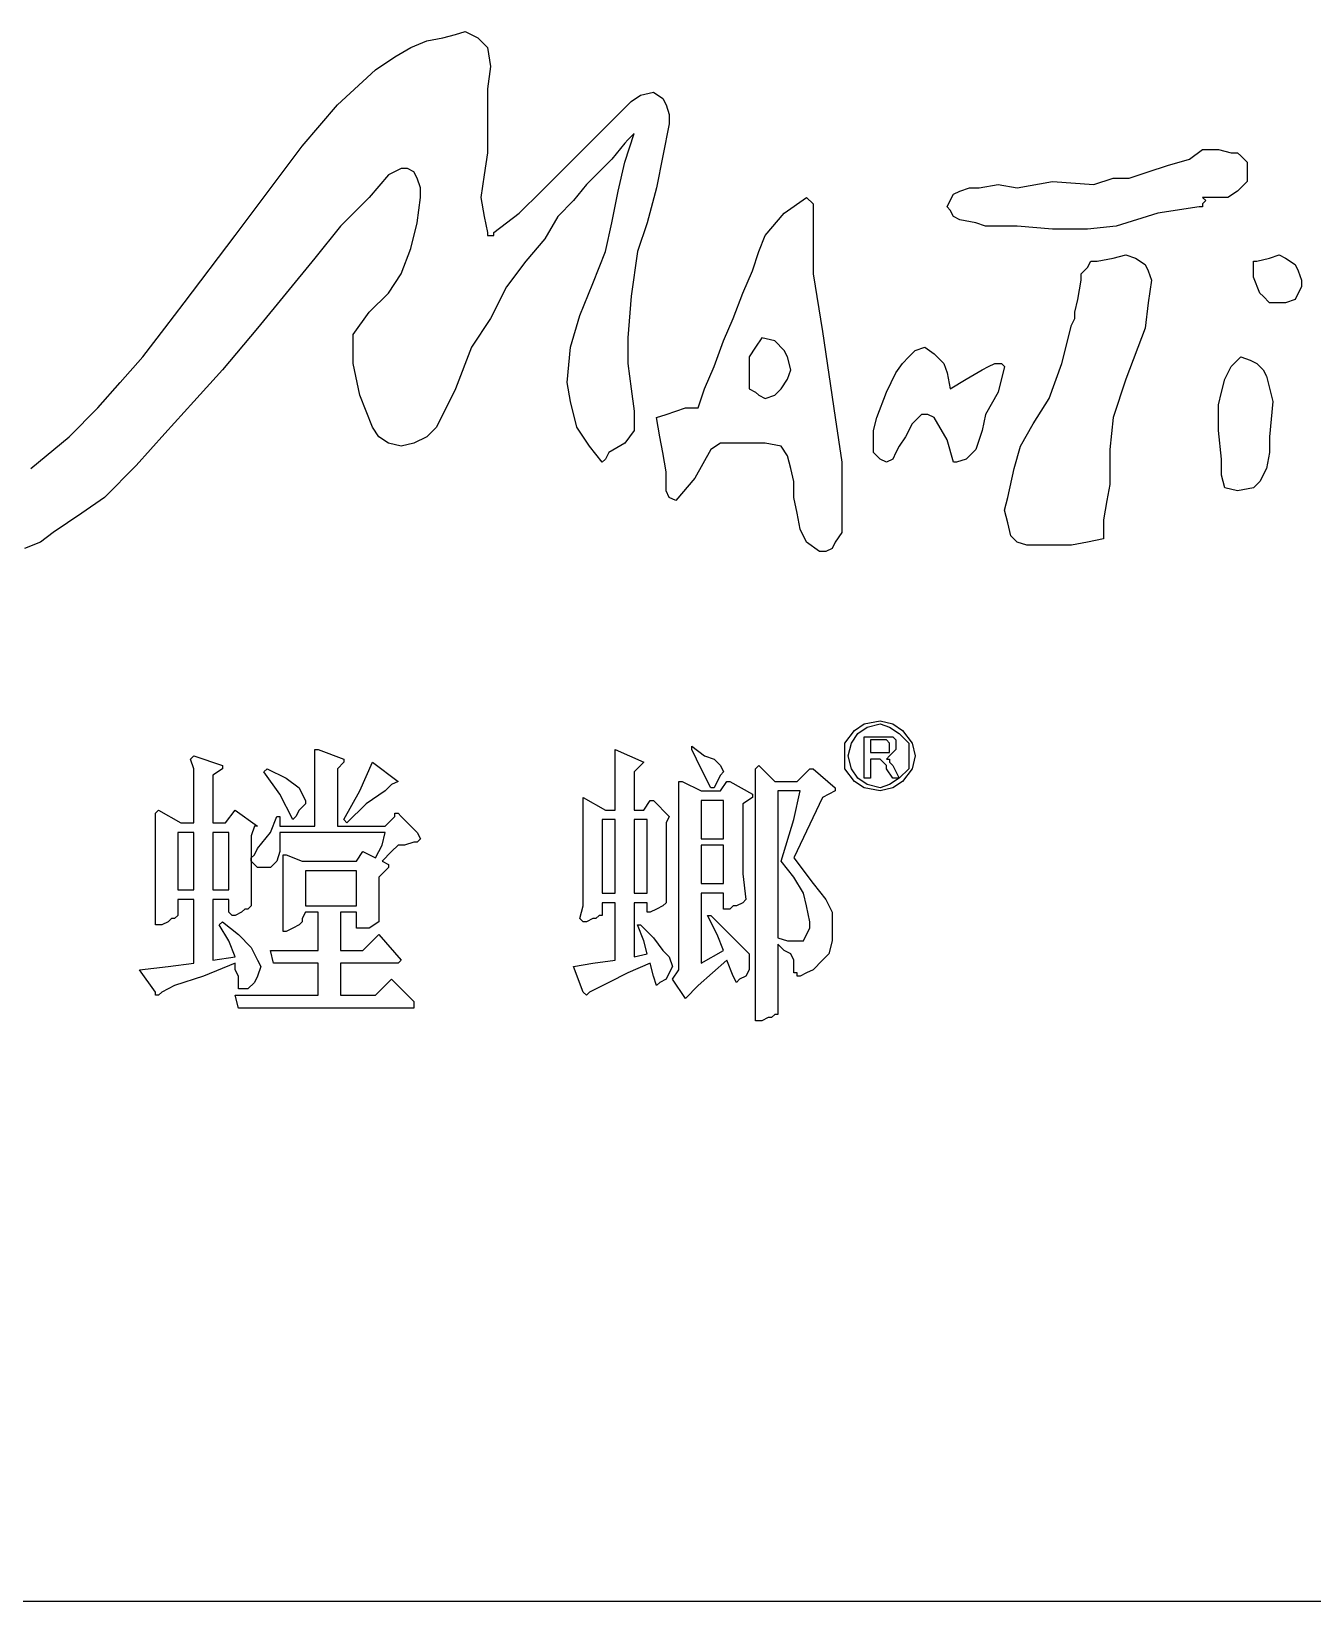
# Model space of a CAD drawing. Extents: x 989821 to 1049221, y -66907 to -24907.
# Drawn here: x 1044965 to 1046492, y -30431 to -28558 of the extents above; entities that cross this region are included whole.
import ezdxf

# ---------------------------------------------------------------- set-up
doc = ezdxf.new("R2010")
doc.units = 0
doc.header["$LTSCALE"] = 1000
doc.header["$MEASUREMENT"] = 0
doc.layers.get('0').update_dxf_attribs({"linetype": 'CONTINUOUS'})

msp = doc.modelspace()

# ---------------------------------------------------------------- linework, layer by layer
at = {"color": 4}
for points in [[(1045481.8, -28558.4), (1045497, -28566), (1045508.4, -28577.4), (1045512.2, -28600.3), (1045508.4, -28626.9), (1045508.4, -28664.9), (1045508.4, -28703), (1045504.6, -28729.6), (1045500.8, -28756.3), (1045504.6, -28779.1), (1045508.4, -28798.1), (1045508.4, -28798.1), (1045508.4, -28801.9), (1045512.2, -28801.9), (1045516, -28801.9), (1045516, -28801.9), (1045516, -28798.1), (1045546.5, -28775.3), (1045573.1, -28748.7), (1045603.6, -28718.2), (1045634, -28687.8), (1045656.8, -28664.9), (1045679.7, -28642.1), (1045691.1, -28634.5), (1045706.3, -28630.7), (1045706.3, -28630.7), (1045706.3, -28630.7), (1045717.7, -28638.3), (1045721.5, -28645.9), (1045725.3, -28657.3), (1045725.3, -28668.8), (1045717.7, -28706.8), (1045710.1, -28744.9), (1045698.7, -28786.7), (1045687.3, -28821), (1045679.7, -28874.2), (1045675.9, -28923.7), (1045675.9, -28954.2), (1045679.7, -28984.6), (1045683.5, -29011.2), (1045683.5, -29034.1), (1045672.1, -29049.3), (1045653, -29060.7), (1045649.2, -29068.3), (1045645.4, -29072.1), (1045630.2, -29053.1), (1045615, -29030.3), (1045607.4, -28999.8), (1045603.6, -28977), (1045607.4, -28935.1), (1045618.8, -28897.1), (1045634, -28859), (1045649.2, -28821), (1045656.8, -28786.7), (1045664.5, -28748.7), (1045672.1, -28714.4), (1045683.5, -28680.2), (1045675.9, -28687.8), (1045672.1, -28691.6), (1045656.8, -28710.6), (1045641.6, -28725.8), (1045626.4, -28741.1), (1045611.2, -28760.1), (1045592.2, -28779.1), (1045576.9, -28805.8), (1045554.1, -28832.4), (1045531.3, -28862.8), (1045512.2, -28900.9), (1045489.4, -28935.1), (1045470.4, -28984.6), (1045447.6, -29030.3), (1045436.1, -29041.7), (1045420.9, -29049.3), (1045405.7, -29053.1), (1045390.5, -29049.3), (1045379.1, -29041.7), (1045371.4, -29030.3), (1045363.8, -29011.2), (1045356.2, -28992.2), (1045348.6, -28954.2), (1045348.6, -28919.9), (1045367.6, -28893.3), (1045390.5, -28870.4), (1045405.7, -28847.6), (1045417.1, -28817.2), (1045424.7, -28786.7), (1045428.5, -28756.3), (1045428.5, -28744.9), (1045424.7, -28733.4), (1045420.9, -28725.8), (1045413.3, -28722), (1045409.5, -28722), (1045405.7, -28722), (1045390.5, -28729.6), (1045367.6, -28756.3), (1045333.4, -28790.5), (1045302.9, -28828.6), (1045234.4, -28912.3), (1045192.6, -28961.8), (1045158.3, -28999.8), (1045124.1, -29037.9), (1045089.8, -29075.9), (1045051.8, -29114), (1045025.1, -29133), (1044990.9, -29155.8), (1044975.7, -29167.3), (1044956.7, -29174.9)], [(1044964.3, -29079.7), (1045009.9, -29041.7), (1045044.2, -29007.4), (1045070.8, -28977), (1045097.5, -28946.6), (1045124.1, -28912.3), (1045146.9, -28881.9), (1045207.8, -28801.9), (1045287.7, -28695.4), (1045329.6, -28645.9), (1045375.2, -28604.1), (1045398.1, -28588.8), (1045417.1, -28577.4), (1045436.1, -28569.8), (1045455.2, -28566), (1045470.4, -28562.2), (1045481.8, -28558.4), (1045481.8, -28558.4)], [(1046360.9, -28699.2), (1046379.9, -28699.2), (1046395.1, -28703), (1046402.7, -28703), (1046406.5, -28706.8), (1046414.1, -28714.4), (1046414.1, -28722), (1046414.1, -28729.6), (1046414.1, -28737.3), (1046402.7, -28748.7), (1046391.3, -28756.3), (1046379.9, -28756.3), (1046360.9, -28756.3), (1046364.7, -28760.1), (1046360.9, -28763.9), (1046360.9, -28767.7), (1046357, -28767.7), (1046307.6, -28775.3), (1046258.1, -28790.5), (1046223.9, -28794.3), (1046182, -28794.3), (1046140.1, -28790.5), (1046102.1, -28790.5), (1046090.7, -28786.7), (1046071.6, -28782.9), (1046064, -28779.1), (1046060.2, -28771.5), (1046056.4, -28767.7), (1046060.2, -28760.1), (1046064, -28752.5), (1046071.6, -28748.7), (1046083.1, -28744.9), (1046094.5, -28744.9), (1046117.3, -28741.1), (1046140.1, -28744.9), (1046182, -28737.3), (1046231.5, -28741.1), (1046254.3, -28733.4), (1046273.3, -28733.4), (1046296.2, -28725.8), (1046319, -28718.2), (1046345.6, -28710.6), (1046360.9, -28699.2), (1046360.9, -28699.2)], [(1045889, -28756.3), (1045896.6, -28763.9), (1045896.6, -28775.3), (1045896.6, -28813.4), (1045896.6, -28847.6), (1045908, -28916.1), (1045923.2, -29018.9), (1045930.8, -29072.1), (1045930.8, -29117.8), (1045930.8, -29136.8), (1045930.8, -29155.8), (1045923.2, -29167.3), (1045919.4, -29174.9), (1045911.8, -29178.7), (1045904.2, -29178.7), (1045889, -29167.3), (1045881.4, -29152), (1045877.6, -29133), (1045873.8, -29114), (1045873.8, -29095), (1045870, -29079.7), (1045866.1, -29064.5), (1045858.5, -29053.1), (1045839.5, -29049.3), (1045824.3, -29049.3), (1045809.1, -29049.3), (1045797.6, -29049.3), (1045786.2, -29049.3), (1045774.8, -29056.9), (1045755.8, -29091.2), (1045733, -29117.8), (1045725.3, -29114), (1045721.5, -29106.4), (1045721.5, -29083.5), (1045717.7, -29060.7), (1045713.9, -29041.7), (1045710.1, -29018.9), (1045721.5, -29015), (1045733, -29011.2), (1045744.4, -29007.4), (1045759.6, -29007.4), (1045767.2, -28984.6), (1045778.6, -28958), (1045790, -28927.5), (1045801.5, -28900.9), (1045812.9, -28870.4), (1045824.3, -28843.8), (1045831.9, -28821), (1045839.5, -28801.9), (1045862.3, -28775.3), (1045889, -28756.3), (1045889, -28756.3)], [(1046269.5, -28824.8), (1046280.9, -28828.6), (1046292.4, -28836.2), (1046296.2, -28843.8), (1046300, -28855.2), (1046296.2, -28881.9), (1046292.4, -28912.3), (1046269.5, -28973.2), (1046254.3, -29018.9), (1046250.5, -29056.9), (1046250.5, -29098.8), (1046246.7, -29117.8), (1046242.9, -29140.6), (1046242.9, -29152), (1046242.9, -29163.5), (1046223.9, -29167.3), (1046204.8, -29171.1), (1046185.8, -29171.1), (1046166.8, -29171.1), (1046151.6, -29171.1), (1046140.1, -29167.3), (1046132.5, -29159.7), (1046128.7, -29144.4), (1046124.9, -29129.2), (1046128.7, -29114), (1046136.3, -29079.7), (1046143.9, -29053.1), (1046159.2, -29026.5), (1046178.2, -28996), (1046193.4, -28954.2), (1046204.8, -28908.5), (1046208.6, -28900.9), (1046208.6, -28893.3), (1046212.4, -28878.1), (1046216.2, -28855.2), (1046216.2, -28847.6), (1046223.9, -28840), (1046227.7, -28832.4), (1046235.3, -28832.4), (1046254.3, -28828.6), (1046269.5, -28824.8), (1046269.5, -28824.8)], [(1046452.2, -28824.8), (1046459.8, -28828.6), (1046471.2, -28836.2), (1046475, -28843.8), (1046478.8, -28855.2), (1046478.8, -28862.8), (1046475, -28870.4), (1046471.2, -28878.1), (1046459.8, -28881.9), (1046448.4, -28881.9), (1046440.8, -28881.9), (1046433.2, -28874.2), (1046429.4, -28870.4), (1046421.7, -28851.4), (1046421.7, -28832.4), (1046425.5, -28832.4), (1046425.5, -28832.4), (1046440.8, -28828.6), (1046452.2, -28824.8), (1046452.2, -28824.8)], [(1045835.7, -28923.7), (1045828.1, -28935.1), (1045820.5, -28946.6), (1045820.5, -28958), (1045820.5, -28977), (1045820.5, -28984.6), (1045828.1, -28988.4), (1045831.9, -28992.2), (1045839.5, -28996), (1045850.9, -28992.2), (1045858.5, -28984.6), (1045866.1, -28973.2), (1045870, -28961.8), (1045866.1, -28946.6), (1045862.3, -28938.9), (1045850.9, -28927.5), (1045835.7, -28923.7), (1045835.7, -28923.7)], [(1046029.8, -28935.1), (1046041.2, -28942.7), (1046052.6, -28954.2), (1046056.4, -28965.6), (1046060.2, -28984.6), (1046079.3, -28973.2), (1046098.3, -28961.8), (1046105.9, -28958), (1046113.5, -28954.2), (1046121.1, -28954.2), (1046124.9, -28958), (1046117.3, -28988.4), (1046102.1, -29015), (1046098.3, -29034.1), (1046090.7, -29056.9), (1046079.3, -29068.3), (1046067.8, -29072.1), (1046067.8, -29072.1), (1046064, -29072.1), (1046056.4, -29045.5), (1046041.2, -29018.9), (1046033.6, -29015), (1046026, -29015), (1046022.2, -29018.9), (1046014.6, -29026.5), (1046006.9, -29041.7), (1045999.3, -29053.1), (1045995.5, -29060.7), (1045991.7, -29068.3), (1045984.1, -29072.1), (1045976.5, -29068.3), (1045968.9, -29060.7), (1045968.9, -29049.3), (1045968.9, -29034.1), (1045972.7, -29018.9), (1045984.1, -28988.4), (1045995.5, -28965.6), (1046003.1, -28954.2), (1046010.8, -28946.6), (1046018.4, -28938.9), (1046029.8, -28935.1), (1046029.8, -28935.1)], [(1046406.5, -28946.6), (1046417.9, -28950.4), (1046425.5, -28954.2), (1046433.2, -28961.8), (1046437, -28969.4), (1046444.6, -28999.8), (1046440.8, -29041.7), (1046440.8, -29060.7), (1046437, -29079.7), (1046429.4, -29095), (1046421.7, -29102.6), (1046402.7, -29106.4), (1046387.5, -29102.6), (1046383.7, -29087.4), (1046383.7, -29068.3), (1046379.9, -29034.1), (1046379.9, -29003.6), (1046383.7, -28988.4), (1046387.5, -28973.2), (1046395.1, -28958), (1046406.5, -28946.6), (1046406.5, -28946.6)], [(1046402.7, -29098.8), (1046402.7, -29098.8), (1046402.7, -29098.8), (1046402.7, -29098.8), (1046402.7, -29098.8), (1046402.7, -29098.8)], [(1045976.5, -29380.4), (1045991.7, -29384.2), (1046003.1, -29391.8), (1046014.6, -29407), (1046018.4, -29422.2), (1046014.6, -29437.5), (1046003.1, -29452.7), (1045991.7, -29460.3), (1045976.5, -29464.1), (1045957.5, -29460.3), (1045946.1, -29452.7), (1045934.6, -29437.5), (1045934.6, -29422.2), (1045934.6, -29407), (1045946.1, -29391.8), (1045957.5, -29384.2), (1045976.5, -29380.4), (1045976.5, -29380.4)], [(1045976.5, -29384.2), (1045987.9, -29388), (1045999.3, -29395.6), (1046010.8, -29407), (1046010.8, -29422.2), (1046010.8, -29437.5), (1045999.3, -29448.9), (1045987.9, -29456.5), (1045976.5, -29460.3), (1045961.3, -29456.5), (1045949.9, -29448.9), (1045942.3, -29437.5), (1045938.5, -29422.2), (1045942.3, -29407), (1045949.9, -29395.6), (1045961.3, -29388), (1045976.5, -29384.2), (1045976.5, -29384.2)], [(1045752, -29410.8), (1045767.2, -29422.2), (1045778.6, -29426), (1045786.2, -29433.6), (1045790, -29441.3), (1045786.2, -29445.1), (1045782.4, -29452.7), (1045778.6, -29460.3), (1045774.8, -29460.3), (1045763.4, -29437.5), (1045752, -29414.6), (1045752, -29410.8), (1045752, -29410.8)], [(1045957.5, -29448.9), (1045957.5, -29399.4), (1045980.3, -29399.4), (1045984.1, -29399.4), (1045987.9, -29399.4), (1045991.7, -29399.4), (1045995.5, -29403.2), (1045995.5, -29407), (1045995.5, -29410.8), (1045995.5, -29414.6), (1045991.7, -29418.4), (1045987.9, -29422.2), (1045984.1, -29426), (1045984.1, -29426), (1045987.9, -29426), (1045987.9, -29429.8), (1045991.7, -29433.6), (1045999.3, -29448.9), (1045991.7, -29448.9), (1045984.1, -29437.5), (1045984.1, -29433.6), (1045980.3, -29429.8), (1045980.3, -29429.8), (1045976.5, -29426), (1045976.5, -29426), (1045976.5, -29426), (1045972.7, -29426), (1045972.7, -29426), (1045965.1, -29426), (1045965.1, -29448.9), (1045957.5, -29448.9), (1045957.5, -29448.9)], [(1045965.1, -29418.4), (1045976.5, -29418.4), (1045980.3, -29418.4), (1045984.1, -29418.4), (1045987.9, -29418.4), (1045987.9, -29414.6), (1045987.9, -29414.6), (1045987.9, -29410.8), (1045987.9, -29407), (1045987.9, -29407), (1045984.1, -29403.2), (1045980.3, -29403.2), (1045965.1, -29403.2), (1045965.1, -29418.4), (1045965.1, -29418.4)], [(1045158.3, -29502.1), (1045158.3, -29448.9), (1045158.3, -29437.5), (1045154.5, -29426), (1045158.3, -29422.2), (1045192.6, -29433.6), (1045192.6, -29437.5), (1045181.2, -29445.1), (1045181.2, -29502.1), (1045196.4, -29502.1), (1045207.8, -29486.9), (1045207.8, -29486.9), (1045234.4, -29505.9), (1045230.6, -29505.9), (1045226.8, -29517.4), (1045226.8, -29574.4), (1045226.8, -29597.3), (1045226.8, -29601.1), (1045223, -29604.9), (1045219.2, -29604.9), (1045215.4, -29608.7), (1045207.8, -29612.5), (1045204, -29612.5), (1045200.2, -29608.7), (1045200.2, -29608.7), (1045200.2, -29593.5), (1045181.2, -29593.5), (1045181.2, -29665.8), (1045207.8, -29662), (1045200.2, -29642.9), (1045188.8, -29623.9), (1045192.6, -29620.1), (1045211.6, -29635.3), (1045226.8, -29650.6), (1045234.4, -29665.8), (1045238.3, -29673.4), (1045234.4, -29684.8), (1045230.6, -29692.4), (1045223, -29700), (1045215.4, -29700), (1045211.6, -29700), (1045211.6, -29700), (1045211.6, -29692.4), (1045211.6, -29684.8), (1045207.8, -29677.2), (1045207.8, -29669.6), (1045169.8, -29684.8), (1045135.5, -29696.2), (1045120.3, -29703.8), (1045116.5, -29707.6), (1045112.7, -29707.6), (1045112.7, -29707.6), (1045112.7, -29703.8), (1045093.6, -29677.2), (1045127.9, -29673.4), (1045158.3, -29669.6), (1045158.3, -29593.5), (1045139.3, -29593.5), (1045139.3, -29612.5), (1045139.3, -29612.5), (1045135.5, -29616.3), (1045131.7, -29616.3), (1045127.9, -29620.1), (1045120.3, -29623.9), (1045116.5, -29623.9), (1045112.7, -29623.9), (1045112.7, -29620.1), (1045112.7, -29608.7), (1045112.7, -29593.5), (1045112.7, -29509.8), (1045112.7, -29502.1), (1045112.7, -29490.7), (1045116.5, -29486.9), (1045143.1, -29502.1), (1045158.3, -29502.1), (1045158.3, -29502.1)], [(1045302.9, -29505.9), (1045302.9, -29448.9), (1045302.9, -29429.8), (1045302.9, -29414.6), (1045306.7, -29414.6), (1045337.2, -29426), (1045337.2, -29429.8), (1045329.6, -29437.5), (1045329.6, -29505.9), (1045386.7, -29505.9), (1045398.1, -29494.5), (1045398.1, -29490.7), (1045401.9, -29490.7), (1045405.7, -29494.5), (1045417.1, -29505.9), (1045424.7, -29513.6), (1045428.5, -29521.2), (1045424.7, -29525), (1045420.9, -29525), (1045409.5, -29528.8), (1045401.9, -29528.8), (1045394.3, -29536.4), (1045382.9, -29547.8), (1045390.5, -29551.6), (1045390.5, -29555.4), (1045379.1, -29566.8), (1045379.1, -29593.5), (1045379.1, -29601.1), (1045379.1, -29608.7), (1045379.1, -29616.3), (1045379.1, -29616.3), (1045379.1, -29620.1), (1045367.6, -29627.7), (1045352.4, -29627.7), (1045352.4, -29627.7), (1045352.4, -29623.9), (1045352.4, -29608.7), (1045333.4, -29608.7), (1045333.4, -29654.4), (1045360, -29654.4), (1045379.1, -29635.3), (1045405.7, -29665.8), (1045401.9, -29669.6), (1045333.4, -29669.6), (1045333.4, -29707.6), (1045375.2, -29707.6), (1045394.3, -29688.6), (1045420.9, -29715.2), (1045420.9, -29722.9), (1045223, -29722.9), (1045219.2, -29722.9), (1045211.6, -29722.9), (1045207.8, -29707.6), (1045215.4, -29707.6), (1045223, -29707.6), (1045306.7, -29707.6), (1045306.7, -29669.6), (1045264.9, -29669.6), (1045257.3, -29669.6), (1045253.5, -29669.6), (1045249.7, -29654.4), (1045253.5, -29654.4), (1045261.1, -29654.4), (1045306.7, -29654.4), (1045306.7, -29608.7), (1045291.5, -29608.7), (1045287.7, -29616.3), (1045287.7, -29620.1), (1045283.9, -29623.9), (1045276.3, -29627.7), (1045268.7, -29631.5), (1045264.9, -29631.5), (1045264.9, -29631.5), (1045264.9, -29627.7), (1045264.9, -29608.7), (1045264.9, -29563), (1045264.9, -29551.6), (1045264.9, -29540.2), (1045268.7, -29540.2), (1045287.7, -29547.8), (1045352.4, -29547.8), (1045360, -29536.4), (1045360, -29536.4), (1045375.2, -29544), (1045382.9, -29528.8), (1045386.7, -29513.6), (1045261.1, -29513.6), (1045261.1, -29536.4), (1045257.3, -29547.8), (1045249.7, -29555.4), (1045242.1, -29555.4), (1045234.4, -29555.4), (1045230.6, -29551.6), (1045226.8, -29547.8), (1045226.8, -29544), (1045230.6, -29540.2), (1045234.4, -29532.6), (1045249.7, -29513.6), (1045257.3, -29494.5), (1045261.1, -29494.5), (1045261.1, -29498.3), (1045261.1, -29505.9), (1045302.9, -29505.9), (1045302.9, -29505.9)], [(1045371.4, -29429.8), (1045401.9, -29452.7), (1045401.9, -29452.7), (1045394.3, -29456.5), (1045386.7, -29464.1), (1045363.8, -29479.3), (1045341, -29502.1), (1045337.2, -29498.3), (1045356.2, -29464.1), (1045371.4, -29429.8), (1045371.4, -29429.8)], [(1045683.5, -29662), (1045698.7, -29658.2), (1045694.9, -29642.9), (1045687.3, -29623.9), (1045691.1, -29623.9), (1045706.3, -29639.1), (1045717.7, -29654.4), (1045725.3, -29662), (1045729.2, -29673.4), (1045725.3, -29681), (1045721.5, -29688.6), (1045713.9, -29692.4), (1045710.1, -29696.2), (1045706.3, -29684.8), (1045702.5, -29669.6), (1045675.9, -29681), (1045653, -29692.4), (1045630.2, -29703.8), (1045626.4, -29707.6), (1045626.4, -29707.6), (1045622.6, -29703.8), (1045622.6, -29703.8), (1045611.2, -29673.4), (1045634, -29669.6), (1045660.7, -29665.8), (1045660.7, -29597.3), (1045645.4, -29597.3), (1045645.4, -29608.7), (1045645.4, -29612.5), (1045641.6, -29612.5), (1045637.8, -29616.3), (1045634, -29616.3), (1045626.4, -29620.1), (1045622.6, -29620.1), (1045622.6, -29620.1), (1045618.8, -29616.3), (1045622.6, -29601.1), (1045622.6, -29578.3), (1045622.6, -29498.3), (1045622.6, -29486.9), (1045622.6, -29475.5), (1045622.6, -29471.7), (1045649.2, -29486.9), (1045660.7, -29486.9), (1045660.7, -29445.1), (1045660.7, -29429.8), (1045660.7, -29418.4), (1045660.7, -29414.6), (1045694.9, -29429.8), (1045694.9, -29429.8), (1045683.5, -29441.3), (1045683.5, -29486.9), (1045694.9, -29486.9), (1045702.5, -29475.5), (1045706.3, -29475.5), (1045725.3, -29494.5), (1045725.3, -29494.5), (1045721.5, -29502.1), (1045721.5, -29566.8), (1045721.5, -29578.3), (1045721.5, -29589.7), (1045721.5, -29593.5), (1045721.5, -29597.3), (1045717.7, -29601.1), (1045710.1, -29604.9), (1045702.5, -29608.7), (1045698.7, -29608.7), (1045698.7, -29608.7), (1045698.7, -29604.9), (1045698.7, -29597.3), (1045683.5, -29597.3), (1045683.5, -29662), (1045683.5, -29662)], [(1045245.9, -29437.5), (1045268.7, -29448.9), (1045283.9, -29460.3), (1045287.7, -29467.9), (1045291.5, -29475.5), (1045291.5, -29479.3), (1045283.9, -29486.9), (1045280.1, -29494.5), (1045276.3, -29498.3), (1045261.1, -29467.9), (1045242.1, -29441.3), (1045245.9, -29437.5), (1045245.9, -29437.5)], [(1045850.9, -29452.7), (1045877.6, -29452.7), (1045892.8, -29437.5), (1045896.6, -29437.5), (1045923.2, -29460.3), (1045923.2, -29464.1), (1045908, -29471.7), (1045873.8, -29544), (1045896.6, -29574.4), (1045911.8, -29593.5), (1045919.4, -29608.7), (1045919.4, -29627.7), (1045919.4, -29642.9), (1045915.6, -29658.2), (1045908, -29665.8), (1045896.6, -29677.2), (1045889, -29681), (1045881.4, -29684.8), (1045877.6, -29684.8), (1045877.6, -29681), (1045873.8, -29681), (1045873.8, -29677.2), (1045873.8, -29673.4), (1045873.8, -29665.8), (1045870, -29658.2), (1045862.3, -29654.4), (1045854.7, -29646.7), (1045854.7, -29726.7), (1045854.7, -29730.5), (1045850.9, -29730.5), (1045850.9, -29730.5), (1045847.1, -29734.3), (1045843.3, -29734.3), (1045835.7, -29738.1), (1045831.9, -29738.1), (1045828.1, -29738.1), (1045828.1, -29738.1), (1045828.1, -29738.1), (1045828.1, -29715.2), (1045828.1, -29707.6), (1045828.1, -29692.4), (1045828.1, -29464.1), (1045828.1, -29448.9), (1045828.1, -29437.5), (1045831.9, -29433.6), (1045850.9, -29452.7), (1045850.9, -29452.7)], [(1045790, -29585.9), (1045763.4, -29585.9), (1045763.4, -29669.6), (1045790, -29654.4), (1045782.4, -29635.3), (1045771, -29612.5), (1045774.8, -29612.5), (1045793.8, -29631.5), (1045809.1, -29646.7), (1045820.5, -29658.2), (1045820.5, -29669.6), (1045820.5, -29677.2), (1045816.7, -29684.8), (1045809.1, -29688.6), (1045805.3, -29692.4), (1045801.5, -29684.8), (1045793.8, -29665.8), (1045759.6, -29696.2), (1045744.4, -29711.4), (1045729.2, -29688.6), (1045736.8, -29677.2), (1045736.8, -29665.8), (1045736.8, -29475.5), (1045736.8, -29464.1), (1045736.8, -29452.7), (1045740.6, -29452.7), (1045763.4, -29464.1), (1045786.2, -29464.1), (1045793.8, -29452.7), (1045797.6, -29452.7), (1045824.3, -29467.9), (1045824.3, -29471.7), (1045812.9, -29479.3), (1045812.9, -29563), (1045816.7, -29593.5), (1045812.9, -29597.3), (1045812.9, -29597.3), (1045805.3, -29601.1), (1045801.5, -29601.1), (1045797.6, -29604.9), (1045793.8, -29604.9), (1045790, -29604.9), (1045790, -29601.1), (1045790, -29585.9), (1045790, -29585.9)], [(1045854.7, -29639.1), (1045866.1, -29642.9), (1045877.6, -29642.9), (1045885.2, -29642.9), (1045889, -29635.3), (1045892.8, -29627.7), (1045892.8, -29620.1), (1045889, -29601.1), (1045885.2, -29585.9), (1045873.8, -29566.8), (1045858.5, -29547.8), (1045873.8, -29498.3), (1045881.4, -29464.1), (1045854.7, -29464.1), (1045854.7, -29639.1), (1045854.7, -29639.1)], [(1045763.4, -29521.2), (1045790, -29521.2), (1045790, -29475.5), (1045763.4, -29475.5), (1045763.4, -29521.2), (1045763.4, -29521.2)], [(1045660.7, -29585.9), (1045660.7, -29498.3), (1045645.4, -29498.3), (1045645.4, -29585.9), (1045660.7, -29585.9), (1045660.7, -29585.9)], [(1045683.5, -29498.3), (1045683.5, -29585.9), (1045698.7, -29585.9), (1045698.7, -29498.3), (1045683.5, -29498.3), (1045683.5, -29498.3)], [(1045158.3, -29582.1), (1045158.3, -29513.6), (1045139.3, -29513.6), (1045139.3, -29582.1), (1045158.3, -29582.1), (1045158.3, -29582.1)], [(1045181.2, -29513.6), (1045181.2, -29582.1), (1045200.2, -29582.1), (1045200.2, -29513.6), (1045181.2, -29513.6), (1045181.2, -29513.6)], [(1045790, -29528.8), (1045763.4, -29528.8), (1045763.4, -29574.4), (1045790, -29574.4), (1045790, -29528.8), (1045790, -29528.8)], [(1045352.4, -29601.1), (1045352.4, -29559.2), (1045291.5, -29559.2), (1045291.5, -29601.1), (1045352.4, -29601.1), (1045352.4, -29601.1)], [(1048027.6, -30430.7), (1041330.1, -30430.7)]]:
    msp.add_lwpolyline(points, dxfattribs=at)

doc.saveas('drawing.dxf')
